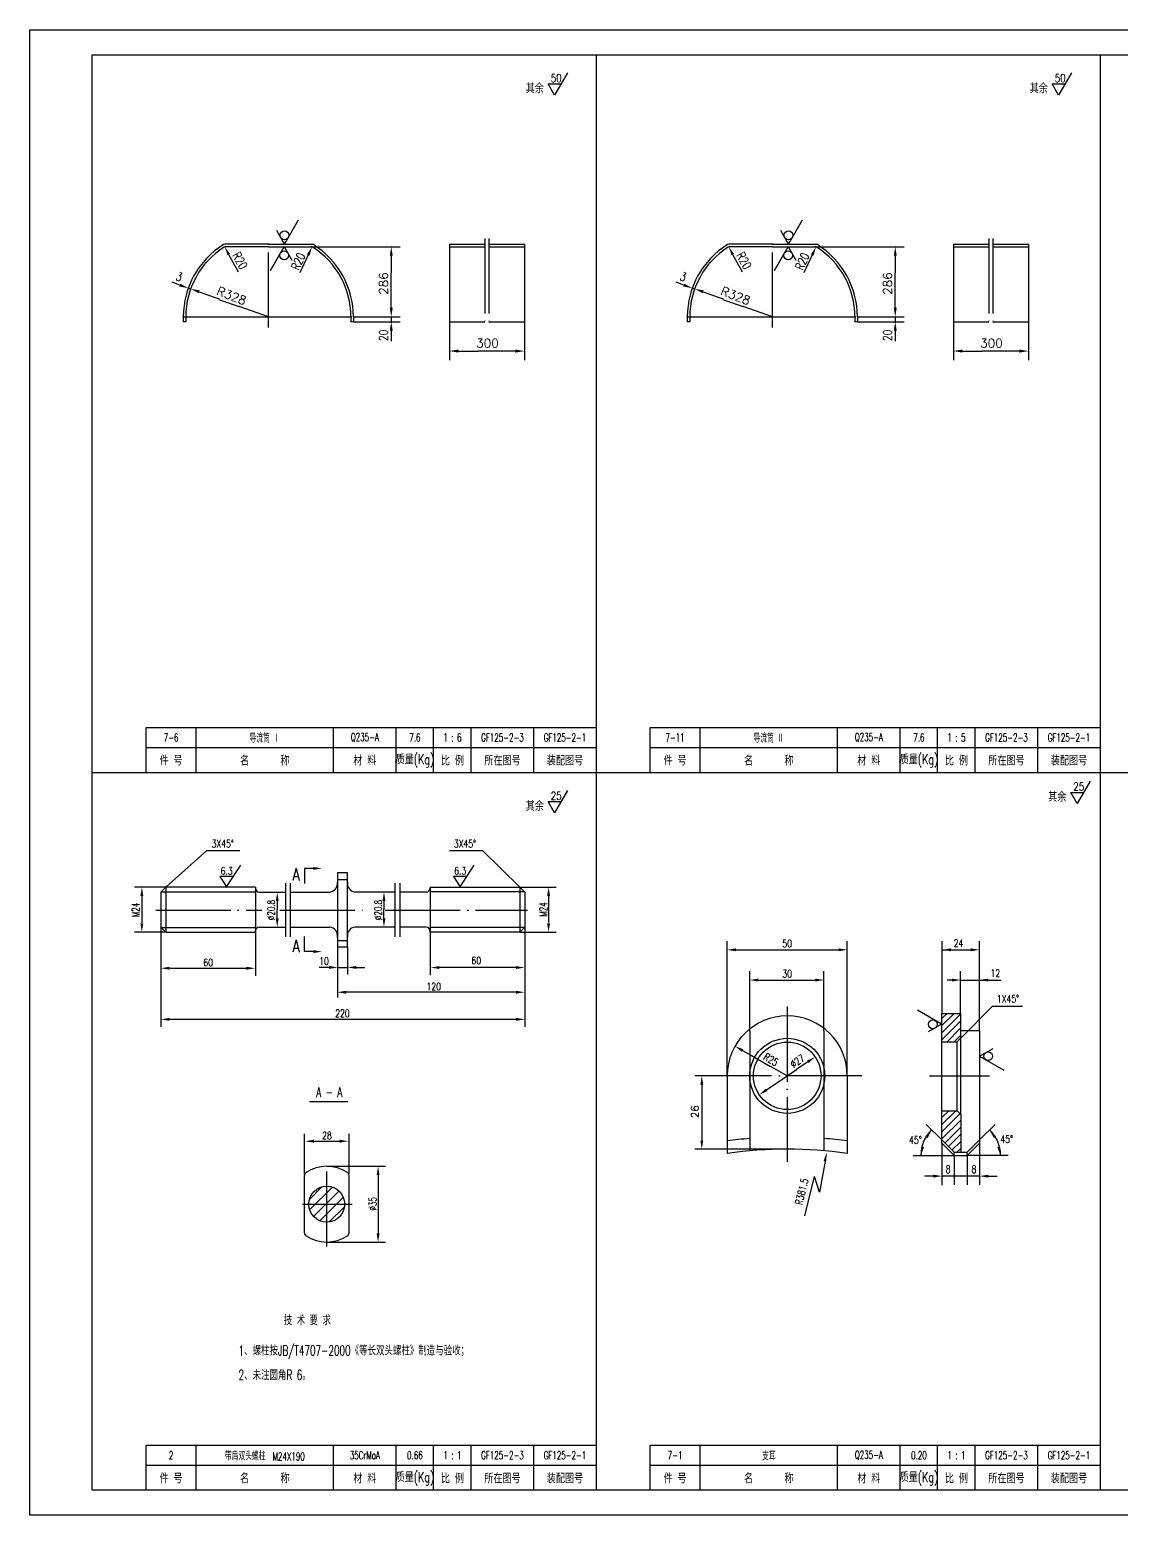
# Model space of a CAD drawing. Extents: x -187 to 2440, y 126 to 1474.
# Drawn here: x 1599 to 2035, y 134 to 728 of the extents above; entities that cross this region are included whole.
import ezdxf
from ezdxf.enums import TextEntityAlignment as Align

# ---------------------------------------------------------------- set-up
doc = ezdxf.new("R2010")
doc.units = 0
doc.header["$MEASUREMENT"] = 0
doc.linetypes.add('DASHDOT-M', pattern=[36, 30, -3, 0, -3])
doc.linetypes.add('DIVIDE-M', pattern=[39, 30, -3, 0, -3, 0, -3])
doc.layers.get('0').update_dxf_attribs({"linetype": 'CONTINUOUS'})
for name, color, linetype in [('CDR_DWG1', 4, 'CONTINUOUS'), ('CDR_DWG2', 2, 'CONTINUOUS'), ('CDR_DWG3', 1, 'DASHDOT-M'), ('CDR_DWG4', 3, 'DIVIDE-M')]:
    doc.layers.add(name, color=color, linetype=linetype)
doc.styles.add('HZ', font='ROMANS', dxfattribs={"width": 0.7, "bigfont": 'HZ'})

msp = doc.modelspace()

# ---------------------------------------------------------------- linework, layer by layer
for p, q in [((1598.77, 134.11), (1598.77, 728.11)), ((1598.77, 728.11), (2439.77, 728.11)), ((1825.27, 718.11), (1825.27, 144.11)), ((2026.77, 718.11), (2026.77, 144.11)), ((1813.78, 710.93), (1808.62, 702)), ((2015.28, 710.93), (2010.12, 702)), ((1808.62, 702), (1806.05, 706.46)), ((1806.05, 706.46), (1811.2, 706.46)), ((2010.12, 702), (2007.55, 706.46)), ((2007.55, 706.46), (2012.7, 706.46)), ((1700.58, 642.39), (1697.51, 647.78)), ((1700.58, 642.39), (1706.2, 652.04)), ((1902.08, 642.39), (1899.01, 647.78)), ((1902.08, 642.39), (1907.7, 652.04)), ((1678.42, 638.15), (1682.1, 631.27)), ((1700.5, 641.36), (1694.88, 631.72)), ((1700.5, 641.36), (1703.57, 635.97)), ((1710.13, 638.06), (1706.83, 630.95)), ((1711.47, 641.32), (1746.91, 641.32)), ((1743.31, 637.72), (1743.31, 630.92)), ((1879.92, 638.15), (1883.6, 631.27)), ((1902, 641.36), (1896.38, 631.72)), ((1902, 641.36), (1905.07, 635.97)), ((1911.63, 638.06), (1908.33, 630.95)), ((1912.97, 641.32), (1948.41, 641.32)), ((1944.81, 637.72), (1944.81, 630.92)), ((1743.31, 623.72), (1743.31, 630.92)), ((1944.81, 623.72), (1944.81, 630.92)), ((1658.78, 625.99), (1655.67, 627.11)), ((1662.17, 624.78), (1663.12, 624.5)), ((1743.31, 616.92), (1743.31, 623.72)), ((1860.28, 625.99), (1857.17, 627.11)), ((1863.67, 624.78), (1864.62, 624.5)), ((1944.81, 616.92), (1944.81, 623.72)), ((1666.52, 623.31), (1674.74, 620.43)), ((1674.65, 620.16), (1682.57, 617.38)), ((1868.02, 623.31), (1876.24, 620.43)), ((1876.15, 620.16), (1884.07, 617.38)), ((1694.18, 613.32), (1682.57, 617.38)), ((1692.38, 613.32), (1695.98, 613.32)), ((1692.38, 613.32), (1695.98, 613.32)), ((1692.38, 613.32), (1695.98, 613.32)), ((1692.38, 613.32), (1695.98, 613.32)), ((1692.38, 613.32), (1695.98, 613.32)), ((1692.38, 613.32), (1695.98, 613.32)), ((1692.38, 613.32), (1695.98, 613.32)), ((1694.18, 611.52), (1694.18, 615.12)), ((1694.18, 611.52), (1694.18, 615.12)), ((1694.18, 611.52), (1694.18, 615.12)), ((1694.18, 611.52), (1694.18, 615.12)), ((1694.18, 611.52), (1694.18, 615.12)), ((1694.18, 611.52), (1694.18, 615.12)), ((1694.18, 611.52), (1694.18, 615.12)), ((1728.18, 613.32), (1746.84, 613.32)), ((1743.31, 613.32), (1743.31, 610.87)), ((1895.68, 613.32), (1884.07, 617.38)), ((1893.88, 613.32), (1897.48, 613.32)), ((1893.88, 613.32), (1897.48, 613.32)), ((1893.88, 613.32), (1897.48, 613.32)), ((1893.88, 613.32), (1897.48, 613.32)), ((1893.88, 613.32), (1897.48, 613.32)), ((1893.88, 613.32), (1897.48, 613.32)), ((1893.88, 613.32), (1897.48, 613.32)), ((1895.68, 611.52), (1895.68, 615.12)), ((1895.68, 611.52), (1895.68, 615.12)), ((1895.68, 611.52), (1895.68, 615.12)), ((1895.68, 611.52), (1895.68, 615.12)), ((1895.68, 611.52), (1895.68, 615.12)), ((1895.68, 611.52), (1895.68, 615.12)), ((1895.68, 611.52), (1895.68, 615.12)), ((1929.68, 613.32), (1948.34, 613.32)), ((1944.81, 613.32), (1944.81, 610.87)), ((1728.18, 611.32), (1746.84, 611.32)), ((1743.31, 607.72), (1743.31, 603.52)), ((1766.54, 611.31), (1766.54, 596.01)), ((1796.54, 611.31), (1796.54, 596.01)), ((1929.68, 611.32), (1948.34, 611.32)), ((1944.81, 607.72), (1944.81, 603.52)), ((1968.04, 611.31), (1968.04, 596.01)), ((1998.04, 611.31), (1998.04, 596.01)), ((1770.14, 599.61), (1777.94, 599.61)), ((1785.14, 599.61), (1777.94, 599.61)), ((1792.94, 599.61), (1785.14, 599.61)), ((1971.64, 599.61), (1979.44, 599.61)), ((1986.64, 599.61), (1979.44, 599.61)), ((1994.44, 599.61), (1986.64, 599.61)), ((1645.27, 441.11), (1825.27, 441.11)), ((1846.77, 441.11), (2026.77, 441.11)), ((1623.77, 431.11), (2429.77, 431.11)), ((1813.78, 423.93), (1808.62, 415)), ((2017.53, 418.71), (2014.96, 423.17)), ((2014.96, 423.17), (2020.11, 423.17)), ((2022.69, 427.63), (2017.53, 418.71)), ((1808.62, 415), (1806.05, 419.46)), ((1806.05, 419.46), (1811.2, 419.46)), ((1653.32, 385.44), (1669.61, 399.93)), ((1669.64, 399.92), (1682.83, 399.92)), ((1766.57, 399.91), (1779.76, 399.91)), ((1794.73, 385.31), (1779.76, 399.91)), ((1677.43, 385.37), (1683.13, 394.07)), ((1770.81, 385.42), (1776.51, 394.12)), ((1674.8, 389.53), (1677.43, 385.37)), ((1680.17, 389.53), (1674.8, 389.53)), ((1768.18, 389.58), (1770.81, 385.42)), ((1773.55, 389.58), (1768.18, 389.58)), ((1653.09, 385.31), (1640.6, 385.31)), ((1643.6, 382.02), (1643.6, 370.97)), ((1794.72, 385.31), (1809.21, 385.31)), ((1806.21, 382.07), (1806.21, 371.07)), ((1697.72, 379.85), (1697.72, 376.35)), ((1697.72, 372.86), (1697.72, 376.36)), ((1740.4, 379.85), (1740.4, 376.35)), ((1740.4, 372.86), (1740.4, 376.36)), ((1651.15, 369.31), (1651.15, 329.36)), ((1796.73, 369.31), (1796.73, 329.36)), ((1653.09, 367.31), (1640.6, 367.31)), ((1689.05, 367.25), (1689.05, 349.84)), ((1758.84, 367.36), (1758.84, 350.12)), ((1794.72, 367.31), (1809.21, 367.31)), ((1877.63, 309.88), (1877.63, 363.71)), ((1925.63, 309.88), (1925.63, 363.71)), ((1963.56, 334.81), (1963.56, 363.71)), ((1978.5, 327.88), (1978.5, 363.71)), ((1721.82, 361.39), (1721.82, 341.13)), ((1725.81, 361.39), (1725.81, 350.34)), ((1881.13, 360.21), (1922.13, 360.21)), ((1963.89, 360.21), (1975.93, 360.21)), ((1654.9, 352.84), (1685.93, 352.84)), ((1718.45, 353.17), (1714.49, 353.17)), ((1721.84, 353.17), (1725.88, 353.17)), ((1729.31, 353.17), (1732.81, 353.17)), ((1793.6, 353.12), (1761.44, 353.12)), ((1886.63, 327.68), (1886.63, 351.62)), ((1916.32, 327.89), (1916.32, 351.62)), ((1970.92, 334.81), (1970.92, 351.62)), ((1978.5, 327.88), (1978.5, 351.62)), ((1890.13, 348.12), (1912.82, 348.12)), ((1967.51, 348.12), (1965.52, 348.12)), ((1971.07, 348.12), (1981.4, 348.12)), ((1982, 348.12), (1987.13, 348.12)), ((1793.45, 343.25), (1725.13, 343.25)), ((1963.32, 330.46), (1953.68, 336.08)), ((1963.5, 329.9), (1968.34, 334.74)), ((1963.5, 332.73), (1965.51, 334.74)), ((1963.5, 327.07), (1970.92, 334.5)), ((1971.03, 324.92), (1983.75, 337.65)), ((1983.75, 337.65), (1995.75, 337.65)), ((1793.23, 332.4), (1654.12, 332.4)), ((1886.63, 327.62), (1886.63, 309.82)), ((1916.32, 327.83), (1916.32, 309.85)), ((1963.32, 330.46), (1957.93, 327.39)), ((1963.5, 324.24), (1970.92, 331.67)), ((1965.52, 323.44), (1970.92, 328.84)), ((1968.35, 323.44), (1970.92, 326.01)), ((1883.8, 319.93), (1887.39, 317.89)), ((1887.39, 317.89), (1894.98, 313.59)), ((1909.91, 315.42), (1905.34, 312.33)), ((1978.52, 317.66), (1983.91, 320.73)), ((1978.52, 317.66), (1988.16, 312.04)), ((1871.11, 309.82), (1864.69, 309.82)), ((1877.63, 309.82), (1877.63, 309.82)), ((1901.63, 309.82), (1894.98, 313.59)), ((1897.92, 307.31), (1905.34, 312.33)), ((1901.54, 309.82), (1901.72, 309.82)), ((1901.54, 309.82), (1901.72, 309.82)), ((1901.54, 309.82), (1901.72, 309.82)), ((1901.63, 309.73), (1901.63, 309.91)), ((1901.63, 309.73), (1901.63, 309.91)), ((1901.63, 309.73), (1901.63, 309.91)), ((1867.47, 306.32), (1867.47, 283.96)), ((1893.35, 304.21), (1897.92, 307.31)), ((1963.5, 290.3), (1969.01, 295.82)), ((1963.5, 293.13), (1966.18, 295.82)), ((1963.5, 287.48), (1970.69, 294.67)), ((1963.5, 284.65), (1970.97, 292.11)), ((1708.57, 270.52), (1708.57, 286.69)), ((1726.45, 270.65), (1726.45, 286.69)), ((1957.19, 290.42), (1963.39, 284.22)), ((1964.64, 282.96), (1970.97, 289.29)), ((1966.06, 281.55), (1970.97, 286.46)), ((1984.75, 290.42), (1978.55, 284.22)), ((1710.34, 283.69), (1722.94, 283.69)), ((1901.56, 280.46), (1864.69, 280.46)), ((1963.5, 282.88), (1963.5, 266.16)), ((1967.47, 280.14), (1970.97, 283.63)), ((1969.46, 279.3), (1970.97, 280.8)), ((1978.5, 282.88), (1978.5, 266.22)), ((1717.57, 273.64), (1741.05, 273.64)), ((1916.73, 275.65), (1914.48, 263.35)), ((1952.04, 278), (1968.25, 278)), ((1968.32, 278.03), (1968.32, 266.28)), ((1973.62, 278.03), (1973.62, 266.22)), ((1989.9, 278), (1973.68, 278)), ((1738.05, 270.14), (1738.05, 246.86)), ((1908.68, 253.86), (1912.51, 269.6)), ((1914.48, 263.35), (1912.51, 269.6)), ((1961.14, 269.72), (1956.46, 269.72)), ((1973.62, 269.71), (1963.5, 269.71)), ((1978.51, 269.71), (1973.64, 269.71)), ((1982.01, 269.72), (1985.51, 269.72)), ((1710.58, 260.38), (1715.62, 265.43)), ((1710.68, 256.25), (1719.76, 265.32)), ((1712.26, 253.59), (1722.42, 263.74)), ((1714.77, 251.85), (1724.15, 261.23)), ((1718.55, 251.39), (1724.62, 257.46)), ((1717.57, 243.36), (1741.05, 243.36)), ((1645.27, 154.11), (1825.27, 154.11)), ((1846.77, 154.11), (2026.77, 154.11)), ((2439.77, 134.11), (1598.77, 134.11))]:
    msp.add_line(p, q)
for centre in [(1700.62, 645.88), (1902.12, 645.88), (1700.54, 637.88), (1902.04, 637.88), (1959.83, 330.42), (1982, 317.7)]:
    msp.add_circle(centre, 1.75)
for centre, radius, start, end in [((1969.13, 278.03), 14.09, 133.71729, 180.13722), ((1972.81, 278.03), 14.09, 359.86278, 46.28271), ((1968.3, 269.7), 0.125, 0, 180), ((1968.3, 269.7), 0.125, 180, 0), ((1973.64, 269.77), 0.125, 0, 180), ((1973.64, 269.77), 0.125, 180, 0)]:
    msp.add_arc(centre, radius, start, end)
for points in [[(1677.89, 637.86), (1678.95, 638.43), (1676.72, 641.32)], [(1710.67, 637.8), (1709.59, 638.31), (1711.65, 641.32)], [(1743.91, 637.72), (1742.71, 637.72), (1743.31, 641.32)], [(1879.39, 637.86), (1880.45, 638.43), (1878.22, 641.32)], [(1912.17, 637.8), (1911.09, 638.31), (1913.15, 641.32)], [(1945.41, 637.72), (1944.21, 637.72), (1944.81, 641.32)], [(1658.99, 626.56), (1658.58, 625.43), (1662.17, 624.78)], [(1666.32, 622.74), (1666.72, 623.87), (1663.12, 624.49)], [(1860.49, 626.56), (1860.08, 625.43), (1863.67, 624.78)], [(1867.82, 622.74), (1868.22, 623.87), (1864.62, 624.49)], [(1743.91, 616.92), (1742.71, 616.92), (1743.31, 613.32)], [(1945.41, 616.92), (1944.21, 616.92), (1944.81, 613.32)], [(1743.91, 607.72), (1742.71, 607.72), (1743.31, 611.32)], [(1945.41, 607.72), (1944.21, 607.72), (1944.81, 611.32)], [(1770.14, 599.01), (1770.14, 600.21), (1766.54, 599.61)], [(1792.94, 599.01), (1792.94, 600.21), (1796.54, 599.61)], [(1971.64, 599.01), (1971.64, 600.21), (1968.04, 599.61)], [(1994.44, 599.01), (1994.44, 600.21), (1998.04, 599.61)], [(1644.18, 381.77), (1643.02, 381.77), (1643.6, 385.27)], [(1698.3, 379.73), (1697.14, 379.73), (1697.72, 383.23)], [(1740.98, 379.75), (1739.81, 379.75), (1740.4, 383.25)], [(1806.8, 381.79), (1805.63, 381.79), (1806.21, 385.29)], [(1644.18, 370.84), (1643.02, 370.84), (1643.6, 367.34)], [(1698.3, 372.8), (1697.14, 372.8), (1697.72, 369.3)], [(1740.98, 372.86), (1739.81, 372.86), (1740.4, 369.36)], [(1806.8, 370.83), (1805.63, 370.83), (1806.21, 367.33)], [(1881.13, 359.63), (1881.13, 360.79), (1877.63, 360.21)], [(1922.13, 359.63), (1922.13, 360.79), (1925.63, 360.21)], [(1967.04, 359.63), (1967.04, 360.79), (1963.54, 360.21)], [(1974.97, 359.63), (1974.97, 360.79), (1978.47, 360.21)], [(1654.75, 352.26), (1654.75, 353.42), (1651.25, 352.84)], [(1685.44, 352.26), (1685.44, 353.42), (1688.94, 352.84)], [(1718.45, 352.59), (1718.45, 353.75), (1721.95, 353.17)], [(1729.31, 352.59), (1729.31, 353.75), (1725.81, 353.17)], [(1762.55, 352.54), (1762.55, 353.7), (1759.05, 353.12)], [(1793.14, 352.54), (1793.14, 353.7), (1796.64, 353.12)], [(1890.13, 347.54), (1890.13, 348.7), (1886.63, 348.12)], [(1912.82, 347.54), (1912.82, 348.7), (1916.32, 348.12)], [(1967.51, 347.54), (1967.51, 348.7), (1971.01, 348.12)], [(1982, 347.54), (1982, 348.7), (1978.5, 348.12)], [(1725.31, 342.67), (1725.31, 343.84), (1721.81, 343.25)], [(1793.18, 342.67), (1793.18, 343.84), (1796.68, 343.25)], [(1654.65, 331.81), (1654.65, 332.98), (1651.15, 332.4)], [(1793.23, 331.81), (1793.23, 332.98), (1796.73, 332.4)], [(1883.51, 319.43), (1884.08, 320.44), (1880.75, 321.66)], [(1910.23, 314.94), (1909.58, 315.91), (1912.8, 317.39)], [(1868.06, 306.32), (1866.89, 306.32), (1867.47, 309.82)], [(1893.67, 303.73), (1893.02, 304.69), (1890.45, 302.25)], [(1957.74, 284.96), (1956.8, 285.65), (1959.33, 288.13)], [(1984.2, 284.96), (1985.14, 285.65), (1982.6, 288.13)], [(1712.37, 283.1), (1712.37, 284.27), (1708.87, 283.69)], [(1722.65, 283.1), (1722.65, 284.27), (1726.15, 283.69)], [(1868.06, 283.96), (1866.89, 283.96), (1867.47, 280.46)], [(1956.36, 281.35), (1955.22, 281.59), (1955.05, 278.05)], [(1985.58, 281.35), (1986.72, 281.59), (1986.88, 278.05)], [(1738.63, 270.14), (1737.46, 270.14), (1738.05, 273.64)], [(1917.3, 275.55), (1916.15, 275.76), (1917.35, 279.09)], [(1960.01, 269.13), (1960.01, 270.3), (1963.51, 269.72)], [(1982.01, 269.13), (1982.01, 270.3), (1978.51, 269.72)], [(1738.63, 246.86), (1737.46, 246.86), (1738.05, 243.36)]]:
    msp.add_solid(points)
at = {"layer": 'CDR_DWG1'}
for p, q in [((1623.77, 144.11), (1623.77, 718.11)), ((1623.77, 718.11), (2429.77, 718.11)), ((1694.18, 642.32), (1676.72, 642.32)), ((1694.18, 642.32), (1711.65, 642.32)), ((1766.54, 642.32), (1766.54, 611.32)), ((1766.54, 642.32), (1780.68, 642.32)), ((1782.39, 642.32), (1796.54, 642.32)), ((1796.54, 642.32), (1796.54, 611.32)), ((1895.68, 642.32), (1878.22, 642.32)), ((1895.68, 642.32), (1913.15, 642.32)), ((1968.04, 642.32), (1968.04, 611.32)), ((1968.04, 642.32), (1982.18, 642.32)), ((1983.89, 642.32), (1998.04, 642.32)), ((1998.04, 642.32), (1998.04, 611.32)), ((1694.18, 641.32), (1677.01, 641.32)), ((1694.18, 641.32), (1711.36, 641.32)), ((1766.54, 641.32), (1780.68, 641.32)), ((1782.39, 641.32), (1796.54, 641.32)), ((1895.68, 641.32), (1878.51, 641.32)), ((1895.68, 641.32), (1912.86, 641.32)), ((1968.04, 641.32), (1982.18, 641.32)), ((1983.89, 641.32), (1998.04, 641.32)), ((1660.18, 613.32), (1727.55, 613.32)), ((1660.18, 613.32), (1660.18, 611.32)), ((1661.18, 613.32), (1661.18, 611.32)), ((1727.18, 613.32), (1727.18, 611.32)), ((1728.18, 613.32), (1728.18, 611.32)), ((1861.68, 613.32), (1929.05, 613.32)), ((1861.68, 613.32), (1861.68, 611.32)), ((1862.68, 613.32), (1862.68, 611.32)), ((1928.68, 613.32), (1928.68, 611.32)), ((1929.68, 613.32), (1929.68, 611.32)), ((1661.18, 611.32), (1660.18, 611.32)), ((1728.18, 611.32), (1727.18, 611.32)), ((1766.54, 611.32), (1780.68, 611.32)), ((1782.39, 611.32), (1796.54, 611.32)), ((1862.68, 611.32), (1861.68, 611.32)), ((1929.68, 611.32), (1928.68, 611.32)), ((1968.04, 611.32), (1982.18, 611.32)), ((1983.89, 611.32), (1998.04, 611.32)), ((1645.27, 449.11), (1825.27, 449.11)), ((1645.27, 431.11), (1645.27, 449.11)), ((1665.27, 431.11), (1665.27, 449.11)), ((1720.27, 431.11), (1720.27, 449.11)), ((1745.27, 431.11), (1745.27, 449.11)), ((1760.27, 431.11), (1760.27, 449.11)), ((1775.27, 431.11), (1775.27, 449.11)), ((1800.27, 431.11), (1800.27, 449.11)), ((1846.77, 449.11), (2026.77, 449.11)), ((1846.77, 431.11), (1846.77, 449.11)), ((1866.77, 431.11), (1866.77, 449.11)), ((1921.77, 431.11), (1921.77, 449.11)), ((1946.77, 431.11), (1946.77, 449.11)), ((1961.77, 431.11), (1961.77, 449.11)), ((1976.77, 431.11), (1976.77, 449.11)), ((2001.77, 431.11), (2001.77, 449.11)), ((1721.81, 390.98), (1721.81, 361.26)), ((1725.81, 390.98), (1721.81, 390.98)), ((1721.81, 388.29), (1725.81, 388.29)), ((1725.81, 361.26), (1725.81, 390.98)), ((1653.15, 385.31), (1651.15, 383.31)), ((1651.15, 383.4), (1689.05, 383.4)), ((1651.15, 383.31), (1651.15, 369.31)), ((1689.05, 385.31), (1653.15, 385.31)), ((1653.15, 385.31), (1653.15, 367.31)), ((1689.05, 385.31), (1689.05, 384.81)), ((1689.05, 385.31), (1689.05, 367.31)), ((1690.55, 383.31), (1700.99, 383.31)), ((1702.99, 383.31), (1718.81, 383.31)), ((1744.81, 383.31), (1728.81, 383.31)), ((1757.34, 383.31), (1746.78, 383.31)), ((1758.84, 385.31), (1758.84, 384.81)), ((1758.84, 385.31), (1758.84, 367.31)), ((1758.84, 385.31), (1794.73, 385.31)), ((1796.73, 383.4), (1758.84, 383.4)), ((1794.73, 385.31), (1796.73, 383.31)), ((1794.73, 385.31), (1794.73, 367.31)), ((1796.73, 383.31), (1796.73, 369.31)), ((1651.15, 369.31), (1653.15, 367.31)), ((1651.15, 369.11), (1689.05, 369.11)), ((1690.57, 369.28), (1700.99, 369.28)), ((1703.01, 369.31), (1718.81, 369.31)), ((1744.81, 369.31), (1728.81, 369.31)), ((1757.31, 369.28), (1746.78, 369.28)), ((1796.73, 369.11), (1758.84, 369.11)), ((1796.73, 369.31), (1794.73, 367.31)), ((1653.15, 367.31), (1689.05, 367.31)), ((1689.05, 367.31), (1689.07, 367.85)), ((1721.81, 363.95), (1725.81, 363.95)), ((1758.84, 367.31), (1758.81, 367.85)), ((1794.73, 367.31), (1758.84, 367.31)), ((1725.81, 361.26), (1721.81, 361.26)), ((1963.5, 323.47), (1963.5, 334.74)), ((1963.5, 334.74), (1970.92, 334.74)), ((1970.92, 334.75), (1970.92, 325.24)), ((1978.5, 327.82), (1970.92, 327.82)), ((1978.5, 327.88), (1978.5, 282.88)), ((1963.5, 295.83), (1963.5, 323.47)), ((1963.5, 323.44), (1969.55, 323.44)), ((1969.54, 323.48), (1970.92, 324.92)), ((1969.54, 295.82), (1969.54, 323.48)), ((1970.92, 325.24), (1970.92, 294.43)), ((1877.63, 309.82), (1877.63, 286.32)), ((1886.63, 309.82), (1886.63, 287.32)), ((1916.32, 309.85), (1916.32, 287.35)), ((1925.63, 309.82), (1925.63, 286.32)), ((1963.5, 282.88), (1963.5, 295.83)), ((1963.5, 295.82), (1969.54, 295.82)), ((1969.54, 295.82), (1970.92, 294.43)), ((1969.54, 295.82), (1969.54, 295.82)), ((1970.97, 294.43), (1970.97, 279.3)), ((1877.63, 286.32), (1877.63, 278.82)), ((1886.63, 287.32), (1886.63, 279.82)), ((1916.32, 287.35), (1916.32, 279.85)), ((1925.63, 286.32), (1925.63, 278.82)), ((1968.31, 279.3), (1963.43, 284.18)), ((1968.31, 278), (1963.43, 282.88)), ((1968.31, 279.27), (1968.31, 279.3)), ((1968.31, 278), (1968.31, 279.27)), ((1968.32, 279.3), (1971.42, 279.3)), ((1970.07, 279.27), (1970.07, 279.3)), ((1971.42, 279.3), (1973.62, 279.3)), ((1973.62, 279.3), (1978.5, 284.18)), ((1973.62, 278), (1978.5, 282.88)), ((1973.62, 279.27), (1973.62, 279.3)), ((1973.62, 278), (1973.62, 279.27)), ((1968.32, 278), (1973.62, 278)), ((1708.57, 247.06), (1708.57, 269.93)), ((1726.45, 247.06), (1726.45, 269.93)), ((1645.27, 162.11), (1825.27, 162.11)), ((1645.27, 144.11), (1645.27, 162.11)), ((1665.27, 144.11), (1665.27, 162.11)), ((1720.27, 144.11), (1720.27, 162.11)), ((1745.27, 144.11), (1745.27, 162.11)), ((1760.27, 144.11), (1760.27, 162.11)), ((1775.27, 144.11), (1775.27, 162.11)), ((1800.27, 144.11), (1800.27, 162.11)), ((1846.77, 162.11), (2026.77, 162.11)), ((1846.77, 144.11), (1846.77, 162.11)), ((1866.77, 144.11), (1866.77, 162.11)), ((1921.77, 144.11), (1921.77, 162.11)), ((1946.77, 144.11), (1946.77, 162.11)), ((1961.77, 144.11), (1961.77, 162.11)), ((1976.77, 144.11), (1976.77, 162.11)), ((2001.77, 144.11), (2001.77, 162.11)), ((2429.77, 144.11), (1623.77, 144.11))]:
    msp.add_line(p, q, dxfattribs=at)
for centre, radius in [((1901.63, 309.82), 15), ((1901.63, 309.82), 13.5), ((1717.51, 258.5), 7.18)]:
    msp.add_circle(centre, radius, dxfattribs=at)
for centre, radius, start, end in [((1694.18, 613.32), 34, 121.95275, 180), ((1676.72, 641.32), 1, 90, 121.95275), ((1711.65, 641.32), 1, 58.04725, 90), ((1694.18, 613.32), 34, 0, 58.04725), ((1895.68, 613.32), 34, 121.95275, 180), ((1878.22, 641.32), 1, 90, 121.95275), ((1913.15, 641.32), 1, 58.04725, 90), ((1895.68, 613.32), 34, 0, 58.04725), ((1694.18, 613.32), 33, 122.46174, 180), ((1677.01, 640.32), 1, 90, 122.46174), ((1711.36, 640.32), 1, 57.53826, 90), ((1694.18, 613.32), 33, 0, 57.53826), ((1895.68, 613.32), 33, 122.46174, 180), ((1878.51, 640.32), 1, 90, 122.46174), ((1912.86, 640.32), 1, 57.53826, 90), ((1895.68, 613.32), 33, 0, 57.53826), ((1718.31, 386.81), 3.54, 278.1301, 8.1301), ((1729.31, 386.81), 3.54, 171.8699, 261.8699), ((1690.55, 384.81), 1.5, 180, 270), ((1757.34, 384.81), 1.5, 270, 0), ((1690.57, 367.78), 1.5, 90, 177.43508), ((1718.31, 365.81), 3.54, 351.8699, 81.8699), ((1729.31, 365.81), 3.54, 98.1301, 188.1301), ((1757.31, 367.78), 1.5, 2.56492, 90), ((1901.63, 309.82), 24, 0, 180), ((1901.63, 104.18), 181.2, 94.74834, 97.61101), ((1901.63, 103.82), 176.64, 82.19102, 97.80897), ((1901.63, 104.18), 181.2, 82.38899, 85.35015), ((1717.51, 258.5), 15.14, 56.95106, 123.04894), ((1710.07, 269.93), 1.5, 123.04894, 180), ((1724.95, 269.93), 1.5, 0, 56.95106), ((1710.07, 247.06), 1.5, 180, 236.95106), ((1717.51, 258.5), 15.14, 236.95106, 303.04894), ((1724.95, 247.06), 1.5, 303.04894, 0)]:
    msp.add_arc(centre, radius, start, end, dxfattribs=at)
at = {"layer": 'CDR_DWG2'}
for p, q in [((1712.11, 392.76), (1708.61, 392.76)), ((1708.61, 392.76), (1708.61, 386.7)), ((1708.61, 359.49), (1708.61, 365.54)), ((1712.11, 359.49), (1708.61, 359.49)), ((1710.66, 299.59), (1725.94, 299.59))]:
    msp.add_line(p, q, dxfattribs=at)
for points in [[(1712.11, 393.34), (1712.11, 392.17), (1715.61, 392.76)], [(1712.11, 358.91), (1712.11, 360.07), (1715.61, 359.49)]]:
    msp.add_solid(points, dxfattribs=at)
at = {"layer": 'CDR_DWG3', "linetype": 'DASHDOT-M'}
for p, q in [((1694.18, 609.09), (1694.18, 644.09)), ((1895.68, 609.09), (1895.68, 644.09)), ((1649.15, 376.12), (1691.55, 376.12)), ((1698.72, 376.12), (1732.13, 376.12)), ((1740.88, 376.12), (1797.8, 376.12)), ((1901.63, 337.48), (1901.63, 275.43)), ((1931.49, 309.82), (1871.18, 309.82)), ((1958.57, 309.82), (1982.54, 309.82)), ((1717.51, 241.58), (1717.51, 276.24)), ((1707.83, 258.5), (1727.71, 258.5))]:
    msp.add_line(p, q, dxfattribs=at)
at = {"layer": 'CDR_DWG4', "linetype": 'DIVIDE-M'}
for p, q in [((1780.68, 644.65), (1780.68, 608.73)), ((1782.39, 644.65), (1782.39, 608.73)), ((1982.18, 644.65), (1982.18, 608.73)), ((1983.89, 644.65), (1983.89, 608.73)), ((1701.04, 386.91), (1701.04, 365.4)), ((1702.99, 365.4), (1702.99, 386.91)), ((1744.89, 365.4), (1744.89, 386.91)), ((1746.78, 386.91), (1746.78, 365.4))]:
    msp.add_line(p, q, dxfattribs=at)

# ---------------------------------------------------------------- texts
at = {"style": 'HZ'}
for s, height, width, p in [('其余', 4, 0.7, (1797.05, 702.71)), ('50', 3.2, 0.8, (1807.07, 707.17)), ('其余', 4, 0.7, (1998.55, 702.71)), ('50', 3.2, 0.8, (2008.57, 707.17)), ('25', 3.2, 0.8, (1807.07, 420.17)), ('其余', 4, 0.7, (2005.96, 419.42)), ('25', 3.2, 0.8, (2015.97, 423.87)), ('其余', 4, 0.7, (1797.05, 415.71)), ('3X45%%D', 3, 0.75, (1671.49, 401.12)), ('3X45%%D', 3, 0.75, (1768.33, 401.12)), ('        技 术 要 求', 4, 0.65, (1684.83, 210.11)), ('1、螺柱按JB/T4707-2000《等长双头螺柱》制造与验收；', 4, 0.65, (1682.26, 198.02)), ('2、未注圆角R 6。', 4, 0.65, (1682.26, 188.21))]:
    msp.add_text(s, height=height, dxfattribs=dict(at, width=width)).set_placement(p)
at = {"style": 'HZ', "width": 0.75}
for s, rotation, p in [('R20', 299.5559, (1679.66, 637.91)), ('R20', 66.11938, (1706.33, 631.62)), ('R20', 299.5559, (1881.16, 637.91)), ('R20', 66.11938, (1907.83, 631.62)), ('3', 340.17779, (1656.88, 628.08)), ('3', 340.17779, (1858.38, 628.08)), ('20', 90, (1741.93, 603.67)), ('20', 90, (1943.43, 603.67))]:
    msp.add_text(s, height=3.5, rotation=rotation, dxfattribs=at).set_placement(p)
at = {"style": 'HZ'}
for s, height, rotation, p in [('286', 3.5, 90, (1741.98, 626.59)), ('286', 3.5, 90, (1943.48, 626.59)), ('R328', 3.5, 339, (1678.88, 620.09)), ('R328', 3.5, 339, (1880.38, 620.09)), ('26', 3, 90, (1866.21, 295.46))]:
    msp.add_text(s, height=height, rotation=rotation, dxfattribs=at).set_placement(p, align=Align.CENTER)
for p in [(1781.78, 601), (1983.28, 601)]:
    msp.add_text('300', height=3.5, dxfattribs=at).set_placement(p, align=Align.CENTER)
for s, height, width, p in [('7-6', 3.2, 0.65, (1655.27, 445.11)), ('导流筒 Ⅰ', 3.2, 0.65, (1692.77, 445.11)), ('Q235-A', 3.2, 0.65, (1732.77, 445.11)), ('7.6', 3.2, 0.65, (1752.77, 445.11)), ('1 : 6', 3.2, 0.65, (1767.77, 445.11)), ('GF125-2-3', 3.2, 0.65, (1787.77, 445.11)), ('GF125-2-1', 3.2, 0.65, (1812.77, 445.11)), ('7-11', 3.2, 0.65, (1856.77, 445.11)), ('导流筒 Ⅱ', 3.2, 0.65, (1894.27, 445.11)), ('Q235-A', 3.2, 0.65, (1934.27, 445.11)), ('7.6', 3.2, 0.65, (1954.27, 445.11)), ('1 : 5', 3.2, 0.65, (1969.27, 445.11)), ('GF125-2-3', 3.2, 0.65, (1989.27, 445.11)), ('GF125-2-1', 3.2, 0.65, (2014.27, 445.11)), ('件 号', 4, 0.7, (1655.27, 436.11)), ('名      称', 4, 0.7, (1692.77, 436.11)), ('材 料', 4, 0.7, (1732.77, 436.11)), ('质量(Kg)', 4, 0.7, (1752.77, 436.11)), ('比 例', 4, 0.7, (1767.77, 436.11)), ('所在图号', 4, 0.7, (1787.77, 436.11)), ('装配图号', 4, 0.7, (1812.77, 436.11)), ('件 号', 4, 0.7, (1856.77, 436.11)), ('名      称', 4, 0.7, (1894.27, 436.11)), ('材 料', 4, 0.7, (1934.27, 436.11)), ('质量(Kg)', 4, 0.7, (1954.27, 436.11)), ('比 例', 4, 0.7, (1969.27, 436.11)), ('所在图号', 4, 0.7, (1989.27, 436.11)), ('装配图号', 4, 0.7, (2014.27, 436.11)), ('2', 3.2, 0.65, (1655.27, 158.11)), ('带肩双头螺柱  M24X190', 3.2, 0.65, (1692.77, 158.11)), ('35CrMoA', 3.2, 0.65, (1732.77, 158.11)), ('0.66', 3.2, 0.65, (1752.77, 158.11)), ('1 : 1', 3.2, 0.65, (1767.77, 158.11)), ('GF125-2-3', 3.2, 0.65, (1787.77, 158.11)), ('GF125-2-1', 3.2, 0.65, (1812.77, 158.11)), ('7-1', 3.2, 0.65, (1856.77, 158.11)), ('支耳', 3.2, 0.65, (1894.27, 158.11)), ('Q235-A', 3.2, 0.65, (1934.27, 158.11)), ('0.20', 3.2, 0.65, (1954.27, 158.11)), ('1 : 1', 3.2, 0.65, (1969.27, 158.11)), ('GF125-2-3', 3.2, 0.65, (1989.27, 158.11)), ('GF125-2-1', 3.2, 0.65, (2014.27, 158.11)), ('件 号', 4, 0.7, (1655.27, 149.11)), ('名      称', 4, 0.7, (1692.77, 149.11)), ('材 料', 4, 0.7, (1732.77, 149.11)), ('质量(Kg)', 4, 0.7, (1752.77, 149.11)), ('比 例', 4, 0.7, (1767.77, 149.11)), ('所在图号', 4, 0.7, (1787.77, 149.11)), ('装配图号', 4, 0.7, (1812.77, 149.11)), ('件 号', 4, 0.7, (1856.77, 149.11)), ('名      称', 4, 0.7, (1894.27, 149.11)), ('材 料', 4, 0.7, (1934.27, 149.11)), ('质量(Kg)', 4, 0.7, (1954.27, 149.11)), ('比 例', 4, 0.7, (1969.27, 149.11)), ('所在图号', 4, 0.7, (1989.27, 149.11)), ('装配图号', 4, 0.7, (2014.27, 149.11))]:
    msp.add_text(s, height=height, dxfattribs=dict(at, width=width)).set_placement(p, align=Align.MIDDLE)
at = {"style": 'HZ', "width": 0.75}
for s, p in [('6.3', (1677.5, 390.26)), ('6.3', (1770.88, 390.31)), ('50', (1901.61, 361.26)), ('24', (1970.11, 361.36)), ('60', (1670.11, 353.62)), ('10', (1716.41, 354.22)), ('60', (1777.31, 354.42)), ('30', (1901.61, 349.16)), ('12', (1984.81, 349.36)), ('120', (1760.31, 344.05)), ('1X45%%D', (1989.87, 339.14)), ('220', (1723.81, 333.3)), ('28', (1717.61, 284.46)), ('45%%d', (1952.88, 282.66)), ('45%%d', (1989.35, 283.02)), ('8', (1965.96, 270.96)), ('8', (1976.27, 270.96))]:
    msp.add_text(s, height=3, dxfattribs=at).set_placement(p, align=Align.CENTER)
at = {"style": 'HZ'}
for s, rotation, width, p in [('M24', 90, 0.7, (1642.61, 376.12)), ('%%C20.8', 90, 0.7, (1696.81, 376.12)), ('%%C20.8', 90, 0.7, (1739.61, 376.12)), ('M24', 90, 0.7, (1805.61, 376.32)), ('R25', 330.05555, 0.75, (1894.4, 315.04)), ('%%C27', 33.88739, 0.75, (1906.52, 314.46)), ('R381.5', 76.08547, 0.75, (1908.87, 263.13)), ('%%C35', 90, 0.7, (1737.39, 258.63))]:
    msp.add_text(s, height=3, rotation=rotation, dxfattribs=dict(at, width=width)).set_placement(p, align=Align.CENTER)
at = {"layer": 'CDR_DWG2', "style": 'HZ'}
for s, height, width, p in [('A', 5, 0.75, (1705.25, 387.88)), ('A', 5, 0.75, (1705.25, 359.25)), ('A - A', 4, 0.65, (1718.53, 301.29))]:
    msp.add_text(s, height=height, dxfattribs=dict(at, width=width)).set_placement(p, align=Align.CENTER)

doc.saveas('drawing.dxf')
